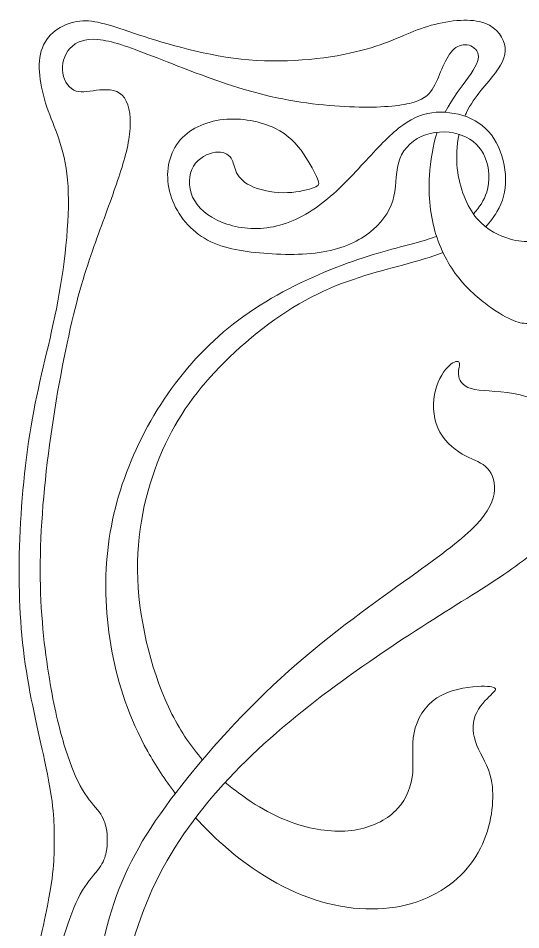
# Model space of a CAD drawing. Header units: millimetres. Extents: x -97 to 100, y -13 to 151.
# Drawn here: x -96.5 to -51.1, y 67.8 to 150.3 of the extents above; entities that cross this region are included whole.
import ezdxf

# ---------------------------------------------------------------- set-up
doc = ezdxf.new("R2010")
doc.units = ezdxf.units.MM
doc.header["$MEASUREMENT"] = 0
doc.layers.add('Layer 1', color=7, linetype='Continuous')

msp = doc.modelspace()

# ---------------------------------------------------------------- linework, layer by layer
at = {"layer": 'Layer 1', "lineweight": 20}
for points, knots in [([(-56.135, 141.473), (-56.088, 141.581), (-56.038, 141.688), (-55.987, 141.793), (-55.987, 141.793), (-55.258, 143.283), (-54.087, 144.428), (-53.359, 145.397), (-53.359, 145.397), (-52.63, 146.366), (-52.344, 147.16), (-52.552, 147.999), (-52.552, 147.999), (-52.76, 148.838), (-53.463, 149.723), (-54.803, 150.029), (-54.803, 150.029), (-56.143, 150.334), (-58.121, 150.061), (-59.818, 149.495), (-59.818, 149.495), (-61.516, 148.929), (-62.934, 148.071), (-65.536, 147.401), (-65.536, 147.401), (-68.138, 146.731), (-71.924, 146.249), (-75.665, 146.568), (-75.665, 146.568), (-79.405, 146.887), (-83.1, 148.006), (-85.637, 148.838), (-85.637, 148.838), (-88.174, 149.671), (-89.553, 150.217), (-90.958, 150.074), (-90.958, 150.074), (-92.363, 149.931), (-93.794, 149.098), (-94.347, 147.661), (-94.347, 147.661), (-94.9, 146.223), (-94.575, 144.181), (-93.931, 142.294), (-93.931, 142.294), (-93.287, 140.408), (-92.324, 138.677), (-92.064, 135.692), (-92.064, 135.692), (-91.803, 132.706), (-92.246, 128.464), (-92.942, 124.737), (-92.942, 124.737), (-93.638, 121.01), (-94.588, 117.796), (-95.251, 114.121), (-95.251, 114.121), (-95.915, 110.446), (-96.292, 106.308), (-96.409, 102.523), (-96.409, 102.523), (-96.526, 98.737), (-96.383, 95.302), (-95.889, 91.88), (-95.889, 91.88), (-95.394, 88.459), (-94.549, 85.05), (-94.054, 82.728), (-94.054, 82.728), (-93.56, 80.406), (-93.417, 79.169), (-93.345, 78.22), (-93.345, 78.22), (-93.274, 77.27), (-93.274, 76.607), (-93.274, 75.944)], [0, 0, 0, 0, 0.05, 0.05, 0.05, 0.05, 0.1, 0.1, 0.1, 0.1, 0.15, 0.15, 0.15, 0.15, 0.2, 0.2, 0.2, 0.2, 0.25, 0.25, 0.25, 0.25, 0.3, 0.3, 0.3, 0.3, 0.35, 0.35, 0.35, 0.35, 0.4, 0.4, 0.4, 0.4, 0.45, 0.45, 0.45, 0.45, 0.5, 0.5, 0.5, 0.5, 0.55, 0.55, 0.55, 0.55, 0.6, 0.6, 0.6, 0.6, 0.65, 0.65, 0.65, 0.65, 0.7, 0.7, 0.7, 0.7, 0.75, 0.75, 0.75, 0.75, 0.8, 0.8, 0.8, 0.8, 0.85, 0.85, 0.85, 0.85, 0.9, 0.9, 0.9, 0.9, 1, 1, 1, 1]), ([(-88.484, 75.944), (-88.484, 76.285), (-88.484, 76.626), (-88.568, 77.044), (-88.568, 77.044), (-88.653, 77.462), (-88.822, 77.956), (-89.203, 78.486), (-89.203, 78.486), (-89.583, 79.016), (-90.175, 79.582), (-90.718, 80.49), (-90.718, 80.49), (-91.261, 81.397), (-91.756, 82.646), (-92.218, 84.087), (-92.218, 84.087), (-92.679, 85.528), (-93.109, 87.161), (-93.548, 89.606), (-93.548, 89.606), (-93.987, 92.052), (-94.436, 95.311), (-94.524, 98.97), (-94.524, 98.97), (-94.612, 102.629), (-94.339, 106.689), (-93.799, 110.923), (-93.799, 110.923), (-93.259, 115.158), (-92.452, 119.568), (-91.672, 122.879), (-91.672, 122.879), (-90.891, 126.191), (-90.137, 128.402), (-89.408, 130.432), (-89.408, 130.432), (-88.68, 132.461), (-87.977, 134.309), (-87.431, 135.955), (-87.431, 135.955), (-86.884, 137.6), (-86.494, 139.045), (-86.409, 140.346), (-86.409, 140.346), (-86.325, 141.647), (-86.546, 142.804), (-87.125, 143.37), (-87.125, 143.37), (-87.704, 143.936), (-88.641, 143.91), (-89.454, 143.813), (-89.454, 143.813), (-90.267, 143.715), (-90.956, 143.546), (-91.509, 143.832), (-91.509, 143.832), (-92.062, 144.118), (-92.479, 144.86), (-92.524, 145.654), (-92.524, 145.654), (-92.57, 146.447), (-92.244, 147.293), (-91.633, 147.82), (-91.633, 147.82), (-91.021, 148.347), (-90.124, 148.555), (-88.855, 148.347), (-88.855, 148.347), (-87.587, 148.139), (-85.947, 147.514), (-83.521, 146.564), (-83.521, 146.564), (-81.095, 145.615), (-77.881, 144.34), (-74.837, 143.54), (-74.837, 143.54), (-71.793, 142.739), (-68.917, 142.414), (-66.55, 142.317), (-66.55, 142.317), (-64.182, 142.219), (-62.321, 142.349), (-61.138, 142.629), (-61.138, 142.629), (-59.954, 142.908), (-59.446, 143.338), (-59.082, 143.884), (-59.082, 143.884), (-58.718, 144.431), (-58.496, 145.094), (-58.223, 145.738), (-58.223, 145.738), (-57.95, 146.382), (-57.625, 147.007), (-57.235, 147.41), (-57.235, 147.41), (-56.844, 147.813), (-56.389, 147.996), (-55.927, 147.924), (-55.927, 147.924), (-55.465, 147.852), (-54.997, 147.527), (-54.919, 147.039), (-54.919, 147.039), (-54.841, 146.551), (-55.153, 145.901), (-55.797, 144.997), (-55.797, 144.997), (-56.381, 144.176), (-57.239, 143.147), (-57.913, 141.821)], [0, 0, 0, 0, 0.034483, 0.034483, 0.034483, 0.034483, 0.068966, 0.068966, 0.068966, 0.068966, 0.103448, 0.103448, 0.103448, 0.103448, 0.137931, 0.137931, 0.137931, 0.137931, 0.172414, 0.172414, 0.172414, 0.172414, 0.206897, 0.206897, 0.206897, 0.206897, 0.241379, 0.241379, 0.241379, 0.241379, 0.275862, 0.275862, 0.275862, 0.275862, 0.310345, 0.310345, 0.310345, 0.310345, 0.344828, 0.344828, 0.344828, 0.344828, 0.37931, 0.37931, 0.37931, 0.37931, 0.413793, 0.413793, 0.413793, 0.413793, 0.448276, 0.448276, 0.448276, 0.448276, 0.482759, 0.482759, 0.482759, 0.482759, 0.517241, 0.517241, 0.517241, 0.517241, 0.551724, 0.551724, 0.551724, 0.551724, 0.586207, 0.586207, 0.586207, 0.586207, 0.62069, 0.62069, 0.62069, 0.62069, 0.655172, 0.655172, 0.655172, 0.655172, 0.689655, 0.689655, 0.689655, 0.689655, 0.724138, 0.724138, 0.724138, 0.724138, 0.758621, 0.758621, 0.758621, 0.758621, 0.793103, 0.793103, 0.793103, 0.793103, 0.827586, 0.827586, 0.827586, 0.827586, 0.862069, 0.862069, 0.862069, 0.862069, 0.896552, 0.896552, 0.896552, 0.896552, 0.931034, 0.931034, 0.931034, 0.931034, 1, 1, 1, 1]), ([(-54.25, 131.453), (-53.827, 131.894), (-53.494, 132.352), (-53.231, 132.802), (-53.231, 132.802), (-52.672, 133.758), (-52.424, 134.682), (-52.444, 135.768), (-52.444, 135.768), (-52.463, 136.854), (-52.75, 138.103), (-53.283, 139.086), (-53.283, 139.086), (-53.816, 140.068), (-54.597, 140.783), (-55.56, 141.239), (-55.56, 141.239), (-56.522, 141.694), (-57.667, 141.889), (-58.715, 141.817), (-58.715, 141.817), (-59.762, 141.746), (-60.712, 141.408), (-61.733, 140.666), (-61.733, 140.666), (-62.754, 139.925), (-63.847, 138.78), (-65.064, 137.466), (-65.064, 137.466), (-66.28, 136.152), (-67.62, 134.668), (-69.09, 133.55), (-69.09, 133.55), (-70.56, 132.431), (-72.161, 131.676), (-73.741, 131.409), (-73.741, 131.409), (-75.322, 131.143), (-76.883, 131.364), (-78.132, 131.878), (-78.132, 131.878), (-79.381, 132.392), (-80.318, 133.198), (-80.754, 134.148), (-80.754, 134.148), (-81.189, 135.098), (-81.124, 136.191), (-80.669, 136.945), (-80.669, 136.945), (-80.214, 137.7), (-79.368, 138.116), (-78.698, 138.201), (-78.698, 138.201), (-78.028, 138.285), (-77.534, 138.038), (-77.28, 137.674), (-77.28, 137.674), (-77.026, 137.31), (-77.013, 136.828), (-76.772, 136.347), (-76.772, 136.347), (-76.532, 135.865), (-76.063, 135.384), (-75.237, 135.046), (-75.237, 135.046), (-74.411, 134.708), (-73.227, 134.512), (-72.18, 134.545), (-72.18, 134.545), (-71.133, 134.577), (-70.222, 134.838), (-69.754, 135.02), (-69.754, 135.02), (-69.285, 135.202), (-69.259, 135.306), (-69.467, 135.8), (-69.467, 135.8), (-69.676, 136.295), (-70.118, 137.179), (-70.717, 138.051), (-70.717, 138.051), (-71.315, 138.923), (-72.07, 139.781), (-73.325, 140.386), (-73.325, 140.386), (-74.58, 140.991), (-76.337, 141.343), (-77.976, 141.167), (-77.976, 141.167), (-79.615, 140.992), (-81.138, 140.289), (-82.042, 139.111), (-82.042, 139.111), (-82.946, 137.934), (-83.232, 136.282), (-82.842, 134.681), (-82.842, 134.681), (-82.451, 133.081), (-81.385, 131.533), (-79.953, 130.583), (-79.953, 130.583), (-78.522, 129.634), (-76.727, 129.282), (-74.704, 129.094), (-74.704, 129.094), (-72.681, 128.905), (-70.43, 128.879), (-68.615, 129.237), (-68.615, 129.237), (-66.8, 129.595), (-65.421, 130.336), (-64.419, 131.214), (-64.419, 131.214), (-63.418, 132.092), (-62.793, 133.107), (-62.54, 134.233), (-62.54, 134.233), (-62.286, 135.358), (-62.403, 136.594), (-62.019, 137.609), (-62.019, 137.609), (-61.635, 138.624), (-60.751, 139.417), (-59.677, 139.788), (-59.677, 139.788), (-58.604, 140.159), (-57.342, 140.107), (-56.36, 139.729), (-56.36, 139.729), (-55.378, 139.352), (-54.675, 138.649), (-54.291, 137.713), (-54.291, 137.713), (-53.907, 136.776), (-53.843, 135.605), (-54.155, 134.59), (-54.155, 134.59), (-54.381, 133.855), (-54.805, 133.202), (-55.361, 132.631)], [0, 0, 0, 0, 0.027778, 0.027778, 0.027778, 0.027778, 0.055556, 0.055556, 0.055556, 0.055556, 0.083333, 0.083333, 0.083333, 0.083333, 0.111111, 0.111111, 0.111111, 0.111111, 0.138889, 0.138889, 0.138889, 0.138889, 0.166667, 0.166667, 0.166667, 0.166667, 0.194444, 0.194444, 0.194444, 0.194444, 0.222222, 0.222222, 0.222222, 0.222222, 0.25, 0.25, 0.25, 0.25, 0.277778, 0.277778, 0.277778, 0.277778, 0.305556, 0.305556, 0.305556, 0.305556, 0.333333, 0.333333, 0.333333, 0.333333, 0.361111, 0.361111, 0.361111, 0.361111, 0.388889, 0.388889, 0.388889, 0.388889, 0.416667, 0.416667, 0.416667, 0.416667, 0.444444, 0.444444, 0.444444, 0.444444, 0.472222, 0.472222, 0.472222, 0.472222, 0.5, 0.5, 0.5, 0.5, 0.527778, 0.527778, 0.527778, 0.527778, 0.555556, 0.555556, 0.555556, 0.555556, 0.583333, 0.583333, 0.583333, 0.583333, 0.611111, 0.611111, 0.611111, 0.611111, 0.638889, 0.638889, 0.638889, 0.638889, 0.666667, 0.666667, 0.666667, 0.666667, 0.694444, 0.694444, 0.694444, 0.694444, 0.722222, 0.722222, 0.722222, 0.722222, 0.75, 0.75, 0.75, 0.75, 0.777778, 0.777778, 0.777778, 0.777778, 0.805556, 0.805556, 0.805556, 0.805556, 0.833333, 0.833333, 0.833333, 0.833333, 0.861111, 0.861111, 0.861111, 0.861111, 0.888889, 0.888889, 0.888889, 0.888889, 0.916667, 0.916667, 0.916667, 0.916667, 0.944444, 0.944444, 0.944444, 0.944444, 1, 1, 1, 1]), ([(-58.64, 140.014), (-59.021, 138.794), (-59.257, 137.442), (-59.336, 136.104), (-59.336, 136.104), (-59.446, 134.231), (-59.251, 132.383), (-58.744, 130.751), (-58.744, 130.751), (-58.236, 129.118), (-57.417, 127.7), (-56.48, 126.581), (-56.48, 126.581), (-55.543, 125.462), (-54.489, 124.643), (-53.618, 124.044), (-53.618, 124.044), (-52.746, 123.446), (-52.056, 123.068), (-51.508, 122.881), (-51.508, 122.881), (-50.96, 122.694), (-50.552, 122.698), (-50.145, 122.701)], [0, 0, 0, 0, 0.142857, 0.142857, 0.142857, 0.142857, 0.285714, 0.285714, 0.285714, 0.285714, 0.428571, 0.428571, 0.428571, 0.428571, 0.571429, 0.571429, 0.571429, 0.571429, 0.714286, 0.714286, 0.714286, 0.714286, 1, 1, 1, 1]), ([(-50.145, 130.117), (-50.692, 130.117), (-51.238, 130.117), (-52.097, 130.37), (-52.097, 130.37), (-52.956, 130.624), (-54.127, 131.132), (-55.044, 132.218), (-55.044, 132.218), (-55.961, 133.304), (-56.624, 134.969), (-56.813, 136.719), (-56.813, 136.719), (-56.925, 137.756), (-56.87, 138.823), (-56.655, 139.83)], [0, 0, 0, 0, 0.2, 0.2, 0.2, 0.2, 0.4, 0.4, 0.4, 0.4, 0.6, 0.6, 0.6, 0.6, 1, 1, 1, 1]), ([(-82.321, 80.17), (-83.262, 81.407), (-84.104, 82.691), (-84.819, 83.975), (-84.819, 83.975), (-86.497, 86.987), (-87.486, 90.005), (-88.052, 93.056), (-88.052, 93.056), (-88.618, 96.107), (-88.761, 99.19), (-88.436, 102.163), (-88.436, 102.163), (-88.111, 105.136), (-87.317, 107.998), (-86.094, 110.789), (-86.094, 110.789), (-84.871, 113.579), (-83.219, 116.298), (-81.216, 118.66), (-81.216, 118.66), (-79.212, 121.021), (-76.857, 123.025), (-74.145, 124.677), (-74.145, 124.677), (-71.432, 126.329), (-68.362, 127.63), (-65.799, 128.495), (-65.799, 128.495), (-63.236, 129.36), (-61.18, 129.79), (-59.606, 130.278), (-59.606, 130.278), (-59.282, 130.378), (-58.978, 130.481), (-58.692, 130.588)], [0, 0, 0, 0, 0.1, 0.1, 0.1, 0.1, 0.2, 0.2, 0.2, 0.2, 0.3, 0.3, 0.3, 0.3, 0.4, 0.4, 0.4, 0.4, 0.5, 0.5, 0.5, 0.5, 0.6, 0.6, 0.6, 0.6, 0.7, 0.7, 0.7, 0.7, 0.8, 0.8, 0.8, 0.8, 1, 1, 1, 1]), ([(-58.106, 129.122), (-59.159, 128.729), (-60.38, 128.366), (-61.765, 127.988), (-61.765, 127.988), (-64.172, 127.331), (-67.074, 126.628), (-70.02, 125.093), (-70.02, 125.093), (-72.967, 123.558), (-75.96, 121.19), (-78.321, 118.751), (-78.321, 118.751), (-80.682, 116.312), (-82.413, 113.8), (-83.713, 110.665), (-83.713, 110.665), (-85.014, 107.53), (-85.886, 103.77), (-85.717, 99.574), (-85.717, 99.574), (-85.548, 95.378), (-84.338, 90.747), (-82.621, 87.345), (-82.621, 87.345), (-81.794, 85.706), (-80.849, 84.352), (-79.86, 83.217)], [0, 0, 0, 0, 0.125, 0.125, 0.125, 0.125, 0.25, 0.25, 0.25, 0.25, 0.375, 0.375, 0.375, 0.375, 0.5, 0.5, 0.5, 0.5, 0.625, 0.625, 0.625, 0.625, 0.75, 0.75, 0.75, 0.75, 1, 1, 1, 1]), ([(-58.535, 21.748), (-59.006, 21.951), (-59.504, 22.142), (-60.021, 22.322), (-60.021, 22.322), (-61.25, 22.749), (-62.582, 23.114), (-64.332, 23.7), (-64.332, 23.7), (-66.083, 24.285), (-68.252, 25.09), (-70.598, 26.182), (-70.598, 26.182), (-72.945, 27.274), (-75.469, 28.653), (-77.993, 30.631), (-77.993, 30.631), (-80.517, 32.608), (-83.041, 35.184), (-85.015, 38.238), (-85.015, 38.238), (-86.989, 41.292), (-88.414, 44.825), (-89.191, 48.36), (-89.191, 48.36), (-89.968, 51.895), (-90.099, 55.434), (-89.864, 59.168), (-89.864, 59.168), (-89.63, 62.902), (-89.032, 66.831), (-87.861, 70.292), (-87.861, 70.292), (-86.69, 73.752), (-84.947, 76.745), (-82.253, 80.257), (-82.253, 80.257), (-79.56, 83.77), (-75.918, 87.803), (-72.047, 91.257), (-72.047, 91.257), (-68.177, 94.711), (-64.079, 97.587), (-61.106, 99.72), (-61.106, 99.72), (-58.133, 101.854), (-56.286, 103.246), (-55.128, 104.462), (-55.128, 104.462), (-53.97, 105.679), (-53.502, 106.72), (-53.443, 107.624), (-53.443, 107.624), (-53.385, 108.528), (-53.736, 109.296), (-54.276, 109.764), (-54.276, 109.764), (-54.816, 110.232), (-55.544, 110.401), (-56.37, 110.889), (-56.37, 110.889), (-57.196, 111.377), (-58.12, 112.184), (-58.582, 113.244), (-58.582, 113.244), (-59.044, 114.304), (-59.044, 115.619), (-58.777, 116.666), (-58.777, 116.666), (-58.51, 117.713), (-57.977, 118.494), (-57.528, 118.904), (-57.528, 118.904), (-57.079, 119.313), (-56.715, 119.352), (-56.63, 119.17), (-56.63, 119.17), (-56.546, 118.988), (-56.741, 118.585), (-56.708, 118.103), (-56.708, 118.103), (-56.676, 117.622), (-56.416, 117.062), (-55.57, 116.815), (-55.57, 116.815), (-54.725, 116.568), (-53.293, 116.633), (-51.719, 116.353), (-51.719, 116.353), (-50.145, 116.074), (-48.428, 115.449), (-47.335, 114.252), (-47.335, 114.252), (-46.242, 113.055), (-45.774, 111.286), (-45.891, 109.465), (-45.891, 109.465), (-46.008, 107.643), (-46.711, 105.77), (-47.855, 104.195), (-47.855, 104.195), (-49, 102.621), (-50.587, 101.346), (-52.604, 99.98), (-52.604, 99.98), (-54.62, 98.614), (-57.066, 97.157), (-60.02, 95.258), (-60.02, 95.258), (-62.973, 93.358), (-66.434, 91.017), (-69.66, 88.519), (-69.66, 88.519), (-72.886, 86.021), (-75.879, 83.367), (-78.442, 80.465), (-78.442, 80.465), (-81.005, 77.564), (-83.138, 74.416), (-84.661, 70.903), (-84.661, 70.903), (-86.183, 67.39), (-87.094, 63.513), (-87.419, 59.78), (-87.419, 59.78), (-87.744, 56.046), (-87.484, 52.455), (-86.771, 49.111), (-86.771, 49.111), (-86.059, 45.768), (-84.895, 42.671), (-83.662, 40.456), (-83.662, 40.456), (-82.43, 38.242), (-81.129, 36.908), (-79.891, 35.629), (-79.891, 35.629), (-78.654, 34.35), (-77.479, 33.124), (-76.428, 32.139), (-76.428, 32.139), (-75.377, 31.154), (-74.448, 30.408), (-73.375, 29.658), (-73.375, 29.658), (-72.302, 28.907), (-71.084, 28.152), (-69.642, 27.449), (-69.642, 27.449), (-68.201, 26.745), (-66.537, 26.094), (-64.83, 25.521), (-64.83, 25.521), (-63.124, 24.948), (-61.375, 24.454), (-60.032, 24.032), (-60.032, 24.032), (-59.16, 23.758), (-58.459, 23.514), (-57.852, 23.269)], [0, 0, 0, 0, 0.02439, 0.02439, 0.02439, 0.02439, 0.04878, 0.04878, 0.04878, 0.04878, 0.073171, 0.073171, 0.073171, 0.073171, 0.097561, 0.097561, 0.097561, 0.097561, 0.121951, 0.121951, 0.121951, 0.121951, 0.146341, 0.146341, 0.146341, 0.146341, 0.170732, 0.170732, 0.170732, 0.170732, 0.195122, 0.195122, 0.195122, 0.195122, 0.219512, 0.219512, 0.219512, 0.219512, 0.243902, 0.243902, 0.243902, 0.243902, 0.268293, 0.268293, 0.268293, 0.268293, 0.292683, 0.292683, 0.292683, 0.292683, 0.317073, 0.317073, 0.317073, 0.317073, 0.341463, 0.341463, 0.341463, 0.341463, 0.365854, 0.365854, 0.365854, 0.365854, 0.390244, 0.390244, 0.390244, 0.390244, 0.414634, 0.414634, 0.414634, 0.414634, 0.439024, 0.439024, 0.439024, 0.439024, 0.463415, 0.463415, 0.463415, 0.463415, 0.487805, 0.487805, 0.487805, 0.487805, 0.512195, 0.512195, 0.512195, 0.512195, 0.536585, 0.536585, 0.536585, 0.536585, 0.560976, 0.560976, 0.560976, 0.560976, 0.585366, 0.585366, 0.585366, 0.585366, 0.609756, 0.609756, 0.609756, 0.609756, 0.634146, 0.634146, 0.634146, 0.634146, 0.658537, 0.658537, 0.658537, 0.658537, 0.682927, 0.682927, 0.682927, 0.682927, 0.707317, 0.707317, 0.707317, 0.707317, 0.731707, 0.731707, 0.731707, 0.731707, 0.756098, 0.756098, 0.756098, 0.756098, 0.780488, 0.780488, 0.780488, 0.780488, 0.804878, 0.804878, 0.804878, 0.804878, 0.829268, 0.829268, 0.829268, 0.829268, 0.853659, 0.853659, 0.853659, 0.853659, 0.878049, 0.878049, 0.878049, 0.878049, 0.902439, 0.902439, 0.902439, 0.902439, 0.926829, 0.926829, 0.926829, 0.926829, 0.95122, 0.95122, 0.95122, 0.95122, 1, 1, 1, 1]), ([(-77.801, 81.176), (-77.402, 80.832), (-77.003, 80.516), (-76.61, 80.222), (-76.61, 80.222), (-74.542, 78.673), (-72.629, 77.75), (-70.821, 77.236), (-70.821, 77.236), (-69.012, 76.722), (-67.308, 76.618), (-65.818, 76.904), (-65.818, 76.904), (-64.328, 77.19), (-63.053, 77.867), (-62.208, 78.79), (-62.208, 78.79), (-61.362, 79.714), (-60.946, 80.885), (-60.848, 82.069), (-60.848, 82.069), (-60.751, 83.253), (-60.972, 84.45), (-60.725, 85.66), (-60.725, 85.66), (-60.478, 86.87), (-59.762, 88.093), (-58.65, 88.821), (-58.65, 88.821), (-57.537, 89.55), (-56.028, 89.784), (-55.02, 89.849), (-55.02, 89.849), (-54.012, 89.914), (-53.504, 89.81), (-53.374, 89.673), (-53.374, 89.673), (-53.244, 89.537), (-53.491, 89.367), (-53.946, 88.919), (-53.946, 88.919), (-54.402, 88.47), (-55.065, 87.741), (-55.293, 86.896), (-55.293, 86.896), (-55.521, 86.05), (-55.313, 85.087), (-54.883, 84.164), (-54.883, 84.164), (-54.454, 83.24), (-53.803, 82.355), (-53.641, 80.749), (-53.641, 80.749), (-53.478, 79.142), (-53.803, 76.813), (-54.922, 74.829), (-54.922, 74.829), (-56.041, 72.845), (-57.954, 71.206), (-60.445, 70.36), (-60.445, 70.36), (-62.936, 69.514), (-66.007, 69.462), (-69.097, 70.36), (-69.097, 70.36), (-72.186, 71.258), (-75.296, 73.105), (-78.034, 75.532), (-78.034, 75.532), (-78.893, 76.292), (-79.715, 77.11), (-80.491, 77.966)], [0, 0, 0, 0, 0.052632, 0.052632, 0.052632, 0.052632, 0.105263, 0.105263, 0.105263, 0.105263, 0.157895, 0.157895, 0.157895, 0.157895, 0.210526, 0.210526, 0.210526, 0.210526, 0.263158, 0.263158, 0.263158, 0.263158, 0.315789, 0.315789, 0.315789, 0.315789, 0.368421, 0.368421, 0.368421, 0.368421, 0.421053, 0.421053, 0.421053, 0.421053, 0.473684, 0.473684, 0.473684, 0.473684, 0.526316, 0.526316, 0.526316, 0.526316, 0.578947, 0.578947, 0.578947, 0.578947, 0.631579, 0.631579, 0.631579, 0.631579, 0.684211, 0.684211, 0.684211, 0.684211, 0.736842, 0.736842, 0.736842, 0.736842, 0.789474, 0.789474, 0.789474, 0.789474, 0.842105, 0.842105, 0.842105, 0.842105, 0.894737, 0.894737, 0.894737, 0.894737, 1, 1, 1, 1]), ([(-56.391, 11.086), (-56.277, 10.742), (-56.142, 10.41), (-55.987, 10.094), (-55.987, 10.094), (-55.259, 8.604), (-54.087, 7.459), (-53.359, 6.49), (-53.359, 6.49), (-52.63, 5.521), (-52.344, 4.727), (-52.552, 3.888), (-52.552, 3.888), (-52.76, 3.049), (-53.463, 2.164), (-54.803, 1.859), (-54.803, 1.859), (-56.143, 1.553), (-58.121, 1.826), (-59.818, 2.392), (-59.818, 2.392), (-61.516, 2.958), (-62.934, 3.816), (-65.536, 4.486), (-65.536, 4.486), (-68.138, 5.156), (-71.924, 5.638), (-75.665, 5.319), (-75.665, 5.319), (-79.405, 5), (-83.1, 3.882), (-85.637, 3.049), (-85.637, 3.049), (-88.174, 2.216), (-89.553, 1.67), (-90.958, 1.813), (-90.958, 1.813), (-92.363, 1.956), (-93.794, 2.789), (-94.347, 4.226), (-94.347, 4.226), (-94.9, 5.664), (-94.575, 7.707), (-93.931, 9.593), (-93.931, 9.593), (-93.287, 11.479), (-92.324, 13.21), (-92.064, 16.195), (-92.064, 16.195), (-91.803, 19.181), (-92.246, 23.423), (-92.942, 27.15), (-92.942, 27.15), (-93.638, 30.877), (-94.588, 34.091), (-95.251, 37.766), (-95.251, 37.766), (-95.915, 41.441), (-96.292, 45.579), (-96.409, 49.364), (-96.409, 49.364), (-96.526, 53.15), (-96.383, 56.585), (-95.889, 60.007), (-95.889, 60.007), (-95.394, 63.428), (-94.549, 66.837), (-94.054, 69.159), (-94.054, 69.159), (-93.56, 71.482), (-93.417, 72.718), (-93.345, 73.667), (-93.345, 73.667), (-93.274, 74.617), (-93.274, 75.28), (-93.274, 75.944)], [0, 0, 0, 0, 0.05, 0.05, 0.05, 0.05, 0.1, 0.1, 0.1, 0.1, 0.15, 0.15, 0.15, 0.15, 0.2, 0.2, 0.2, 0.2, 0.25, 0.25, 0.25, 0.25, 0.3, 0.3, 0.3, 0.3, 0.35, 0.35, 0.35, 0.35, 0.4, 0.4, 0.4, 0.4, 0.45, 0.45, 0.45, 0.45, 0.5, 0.5, 0.5, 0.5, 0.55, 0.55, 0.55, 0.55, 0.6, 0.6, 0.6, 0.6, 0.65, 0.65, 0.65, 0.65, 0.7, 0.7, 0.7, 0.7, 0.75, 0.75, 0.75, 0.75, 0.8, 0.8, 0.8, 0.8, 0.85, 0.85, 0.85, 0.85, 0.9, 0.9, 0.9, 0.9, 1, 1, 1, 1]), ([(-88.484, 75.944), (-88.484, 75.602), (-88.484, 75.261), (-88.568, 74.843), (-88.568, 74.843), (-88.653, 74.425), (-88.822, 73.931), (-89.203, 73.401), (-89.203, 73.401), (-89.583, 72.871), (-90.175, 72.305), (-90.718, 71.397), (-90.718, 71.397), (-91.261, 70.49), (-91.756, 69.241), (-92.218, 67.8), (-92.218, 67.8), (-92.679, 66.359), (-93.109, 64.726), (-93.548, 62.281), (-93.548, 62.281), (-93.987, 59.835), (-94.436, 56.576), (-94.524, 52.917), (-94.524, 52.917), (-94.612, 49.258), (-94.339, 45.198), (-93.799, 40.964), (-93.799, 40.964), (-93.259, 36.729), (-92.452, 32.319), (-91.672, 29.008), (-91.672, 29.008), (-90.891, 25.697), (-90.137, 23.485), (-89.408, 21.455), (-89.408, 21.455), (-88.68, 19.426), (-87.977, 17.578), (-87.431, 15.933), (-87.431, 15.933), (-86.884, 14.287), (-86.494, 12.842), (-86.409, 11.541), (-86.409, 11.541), (-86.325, 10.241), (-86.546, 9.083), (-87.125, 8.517), (-87.125, 8.517), (-87.704, 7.951), (-88.641, 7.977), (-89.454, 8.074), (-89.454, 8.074), (-90.267, 8.172), (-90.956, 8.341), (-91.509, 8.055), (-91.509, 8.055), (-92.062, 7.769), (-92.479, 7.027), (-92.524, 6.233), (-92.524, 6.233), (-92.57, 5.44), (-92.244, 4.594), (-91.633, 4.067), (-91.633, 4.067), (-91.021, 3.54), (-90.124, 3.332), (-88.855, 3.54), (-88.855, 3.54), (-87.587, 3.748), (-85.947, 4.373), (-83.521, 5.323), (-83.521, 5.323), (-81.095, 6.272), (-77.881, 7.547), (-74.837, 8.348), (-74.837, 8.348), (-71.793, 9.148), (-68.917, 9.473), (-66.55, 9.57), (-66.55, 9.57), (-64.182, 9.668), (-62.321, 9.538), (-61.138, 9.258), (-61.138, 9.258), (-59.954, 8.979), (-59.446, 8.549), (-59.082, 8.003), (-59.082, 8.003), (-58.718, 7.456), (-58.496, 6.793), (-58.223, 6.149), (-58.223, 6.149), (-57.95, 5.505), (-57.625, 4.88), (-57.235, 4.477), (-57.235, 4.477), (-56.844, 4.074), (-56.389, 3.892), (-55.927, 3.963), (-55.927, 3.963), (-55.465, 4.035), (-54.997, 4.36), (-54.919, 4.848), (-54.919, 4.848), (-54.841, 5.336), (-55.153, 5.986), (-55.797, 6.891), (-55.797, 6.891), (-56.441, 7.795), (-57.417, 8.953), (-58.113, 10.481), (-58.113, 10.481), (-58.161, 10.586), (-58.207, 10.694), (-58.252, 10.802)], [0, 0, 0, 0, 0.033333, 0.033333, 0.033333, 0.033333, 0.066667, 0.066667, 0.066667, 0.066667, 0.1, 0.1, 0.1, 0.1, 0.133333, 0.133333, 0.133333, 0.133333, 0.166667, 0.166667, 0.166667, 0.166667, 0.2, 0.2, 0.2, 0.2, 0.233333, 0.233333, 0.233333, 0.233333, 0.266667, 0.266667, 0.266667, 0.266667, 0.3, 0.3, 0.3, 0.3, 0.333333, 0.333333, 0.333333, 0.333333, 0.366667, 0.366667, 0.366667, 0.366667, 0.4, 0.4, 0.4, 0.4, 0.433333, 0.433333, 0.433333, 0.433333, 0.466667, 0.466667, 0.466667, 0.466667, 0.5, 0.5, 0.5, 0.5, 0.533333, 0.533333, 0.533333, 0.533333, 0.566667, 0.566667, 0.566667, 0.566667, 0.6, 0.6, 0.6, 0.6, 0.633333, 0.633333, 0.633333, 0.633333, 0.666667, 0.666667, 0.666667, 0.666667, 0.7, 0.7, 0.7, 0.7, 0.733333, 0.733333, 0.733333, 0.733333, 0.766667, 0.766667, 0.766667, 0.766667, 0.8, 0.8, 0.8, 0.8, 0.833333, 0.833333, 0.833333, 0.833333, 0.866667, 0.866667, 0.866667, 0.866667, 0.9, 0.9, 0.9, 0.9, 0.933333, 0.933333, 0.933333, 0.933333, 1, 1, 1, 1]), ([(-20.414, 69.345), (-22.712, 66.641), (-25.409, 63.819), (-28.227, 61.305), (-28.227, 61.305), (-32.097, 57.851), (-36.195, 54.975), (-39.168, 52.842), (-39.168, 52.842), (-42.141, 50.708), (-43.988, 49.316), (-45.146, 48.1), (-45.146, 48.1), (-46.304, 46.883), (-46.772, 45.842), (-46.831, 44.938), (-46.831, 44.938), (-46.889, 44.034), (-46.538, 43.266), (-45.998, 42.798), (-45.998, 42.798), (-45.458, 42.33), (-44.73, 42.161), (-43.903, 41.673), (-43.903, 41.673), (-43.077, 41.185), (-42.154, 40.378), (-41.692, 39.318), (-41.692, 39.318), (-41.23, 38.258), (-41.23, 36.943), (-41.497, 35.896), (-41.497, 35.896), (-41.763, 34.849), (-42.297, 34.068), (-42.746, 33.658), (-42.746, 33.658), (-43.194, 33.249), (-43.559, 33.21), (-43.643, 33.392), (-43.643, 33.392), (-43.728, 33.574), (-43.533, 33.977), (-43.565, 34.459), (-43.565, 34.459), (-43.598, 34.94), (-43.858, 35.5), (-44.704, 35.747), (-44.704, 35.747), (-45.549, 35.994), (-46.98, 35.929), (-48.554, 36.209), (-48.554, 36.209), (-50.129, 36.488), (-51.846, 37.113), (-52.939, 38.31), (-52.939, 38.31), (-54.032, 39.506), (-54.5, 41.276), (-54.383, 43.097), (-54.383, 43.097), (-54.266, 44.919), (-53.563, 46.792), (-52.418, 48.366), (-52.418, 48.366), (-51.274, 49.941), (-49.686, 51.216), (-47.67, 52.582), (-47.67, 52.582), (-45.653, 53.948), (-43.207, 55.405), (-40.254, 57.304), (-40.254, 57.304), (-37.301, 59.204), (-33.84, 61.545), (-30.614, 64.043), (-30.614, 64.043), (-27.653, 66.336), (-24.888, 68.76), (-22.472, 71.386)], [0, 0, 0, 0, 0.047619, 0.047619, 0.047619, 0.047619, 0.095238, 0.095238, 0.095238, 0.095238, 0.142857, 0.142857, 0.142857, 0.142857, 0.190476, 0.190476, 0.190476, 0.190476, 0.238095, 0.238095, 0.238095, 0.238095, 0.285714, 0.285714, 0.285714, 0.285714, 0.333333, 0.333333, 0.333333, 0.333333, 0.380952, 0.380952, 0.380952, 0.380952, 0.428571, 0.428571, 0.428571, 0.428571, 0.47619, 0.47619, 0.47619, 0.47619, 0.52381, 0.52381, 0.52381, 0.52381, 0.571429, 0.571429, 0.571429, 0.571429, 0.619048, 0.619048, 0.619048, 0.619048, 0.666667, 0.666667, 0.666667, 0.666667, 0.714286, 0.714286, 0.714286, 0.714286, 0.761905, 0.761905, 0.761905, 0.761905, 0.809524, 0.809524, 0.809524, 0.809524, 0.857143, 0.857143, 0.857143, 0.857143, 0.904762, 0.904762, 0.904762, 0.904762, 1, 1, 1, 1])]:
    msp.add_open_spline(points, degree=3, knots=knots, dxfattribs=at)

doc.saveas('drawing.dxf')
